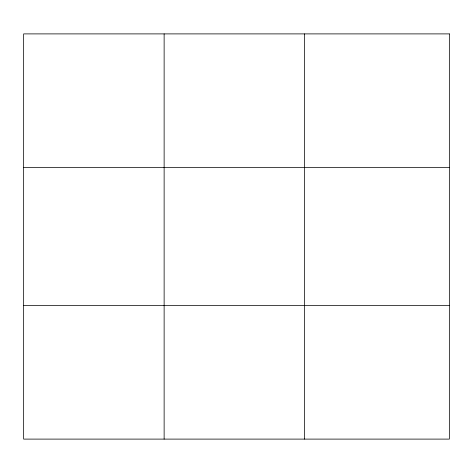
<?xml version="1.0" encoding="UTF-8"?>
<svg xmlns="http://www.w3.org/2000/svg" width="473" height="473" viewBox="0 0 473 473"><rect width="100%" height="100%" fill="white"/><g stroke="black" fill="none" stroke-linecap="round" stroke-linejoin="round"><path stroke-width="0.71" d="M164.131 33.896L164.131 439.104M304.612 33.896L304.612 439.104M23.65 167.613L449.35 167.613M23.65 305.387L449.35 305.387M449.35 33.896L449.35 439.104L23.65 439.104L23.65 33.896L449.35 33.896"/></g></svg>
